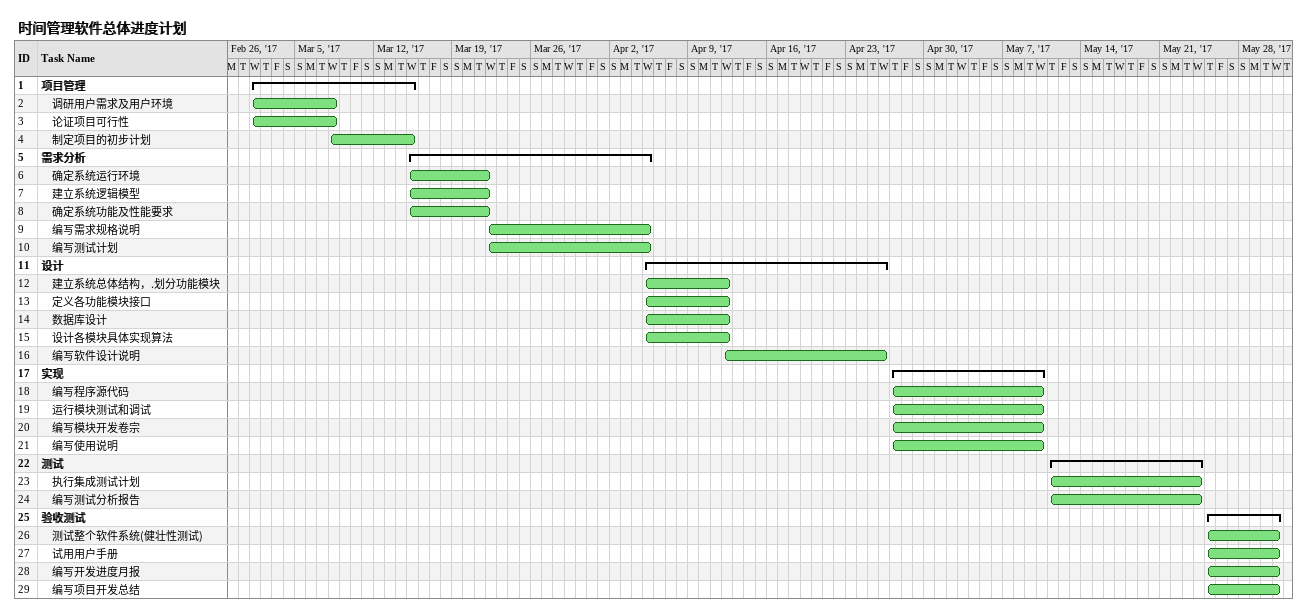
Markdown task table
时间管理软件总体进度计划

| ID | Level | Task | Start | Finish |
|---|---|---|---|---|
| 1 | 1 | **项目管理** | 2017-03-01 | 2017-03-15 |
| 2 | 2 | 调研用户需求及用户环境 | 2017-03-01 | 2017-03-08 |
| 3 | 2 | 论证项目可行性 | 2017-03-01 | 2017-03-08 |
| 4 | 2 | 制定项目的初步计划 | 2017-03-08 | 2017-03-15 |
| 5 | 1 | **需求分析** | 2017-03-15 | 2017-04-05 |
| 6 | 2 | 确定系统运行环境 | 2017-03-15 | 2017-03-22 |
| 7 | 2 | 建立系统逻辑模型 | 2017-03-15 | 2017-03-22 |
| 8 | 2 | 确定系统功能及性能要求 | 2017-03-15 | 2017-03-22 |
| 9 | 2 | 编写需求规格说明 | 2017-03-22 | 2017-04-05 |
| 10 | 2 | 编写测试计划 | 2017-03-22 | 2017-04-05 |
| 11 | 1 | **设计** | 2017-04-05 | 2017-04-26 |
| 12 | 2 | 建立系统总体结构，.划分功能模块 | 2017-04-05 | 2017-04-12 |
| 13 | 2 | 定义各功能模块接口 | 2017-04-05 | 2017-04-12 |
| 14 | 2 | 数据库设计 | 2017-04-05 | 2017-04-12 |
| 15 | 2 | 设计各模块具体实现算法 | 2017-04-05 | 2017-04-12 |
| 16 | 2 | 编写软件设计说明 | 2017-04-12 | 2017-04-26 |
| 17 | 1 | **实现** | 2017-04-27 | 2017-05-10 |
| 18 | 2 | 编写程序源代码 | 2017-04-27 | 2017-05-10 |
| 19 | 2 | 运行模块测试和调试 | 2017-04-27 | 2017-05-10 |
| 20 | 2 | 编写模块开发卷宗 | 2017-04-27 | 2017-05-10 |
| 21 | 2 | 编写使用说明 | 2017-04-27 | 2017-05-10 |
| 22 | 1 | **测试** | 2017-05-11 | 2017-05-24 |
| 23 | 2 | 执行集成测试计划 | 2017-05-11 | 2017-05-24 |
| 24 | 2 | 编写测试分析报告 | 2017-05-11 | 2017-05-24 |
| 25 | 1 | **验收测试** | 2017-05-25 | 2017-05-31 |
| 26 | 2 | 测试整个软件系统(健壮性测试) | 2017-05-25 | 2017-05-31 |
| 27 | 2 | 试用用户手册 | 2017-05-25 | 2017-05-31 |
| 28 | 2 | 编写开发进度月报 | 2017-05-25 | 2017-05-31 |
| 29 | 2 | 编写项目开发总结 | 2017-05-25 | 2017-05-31 |
